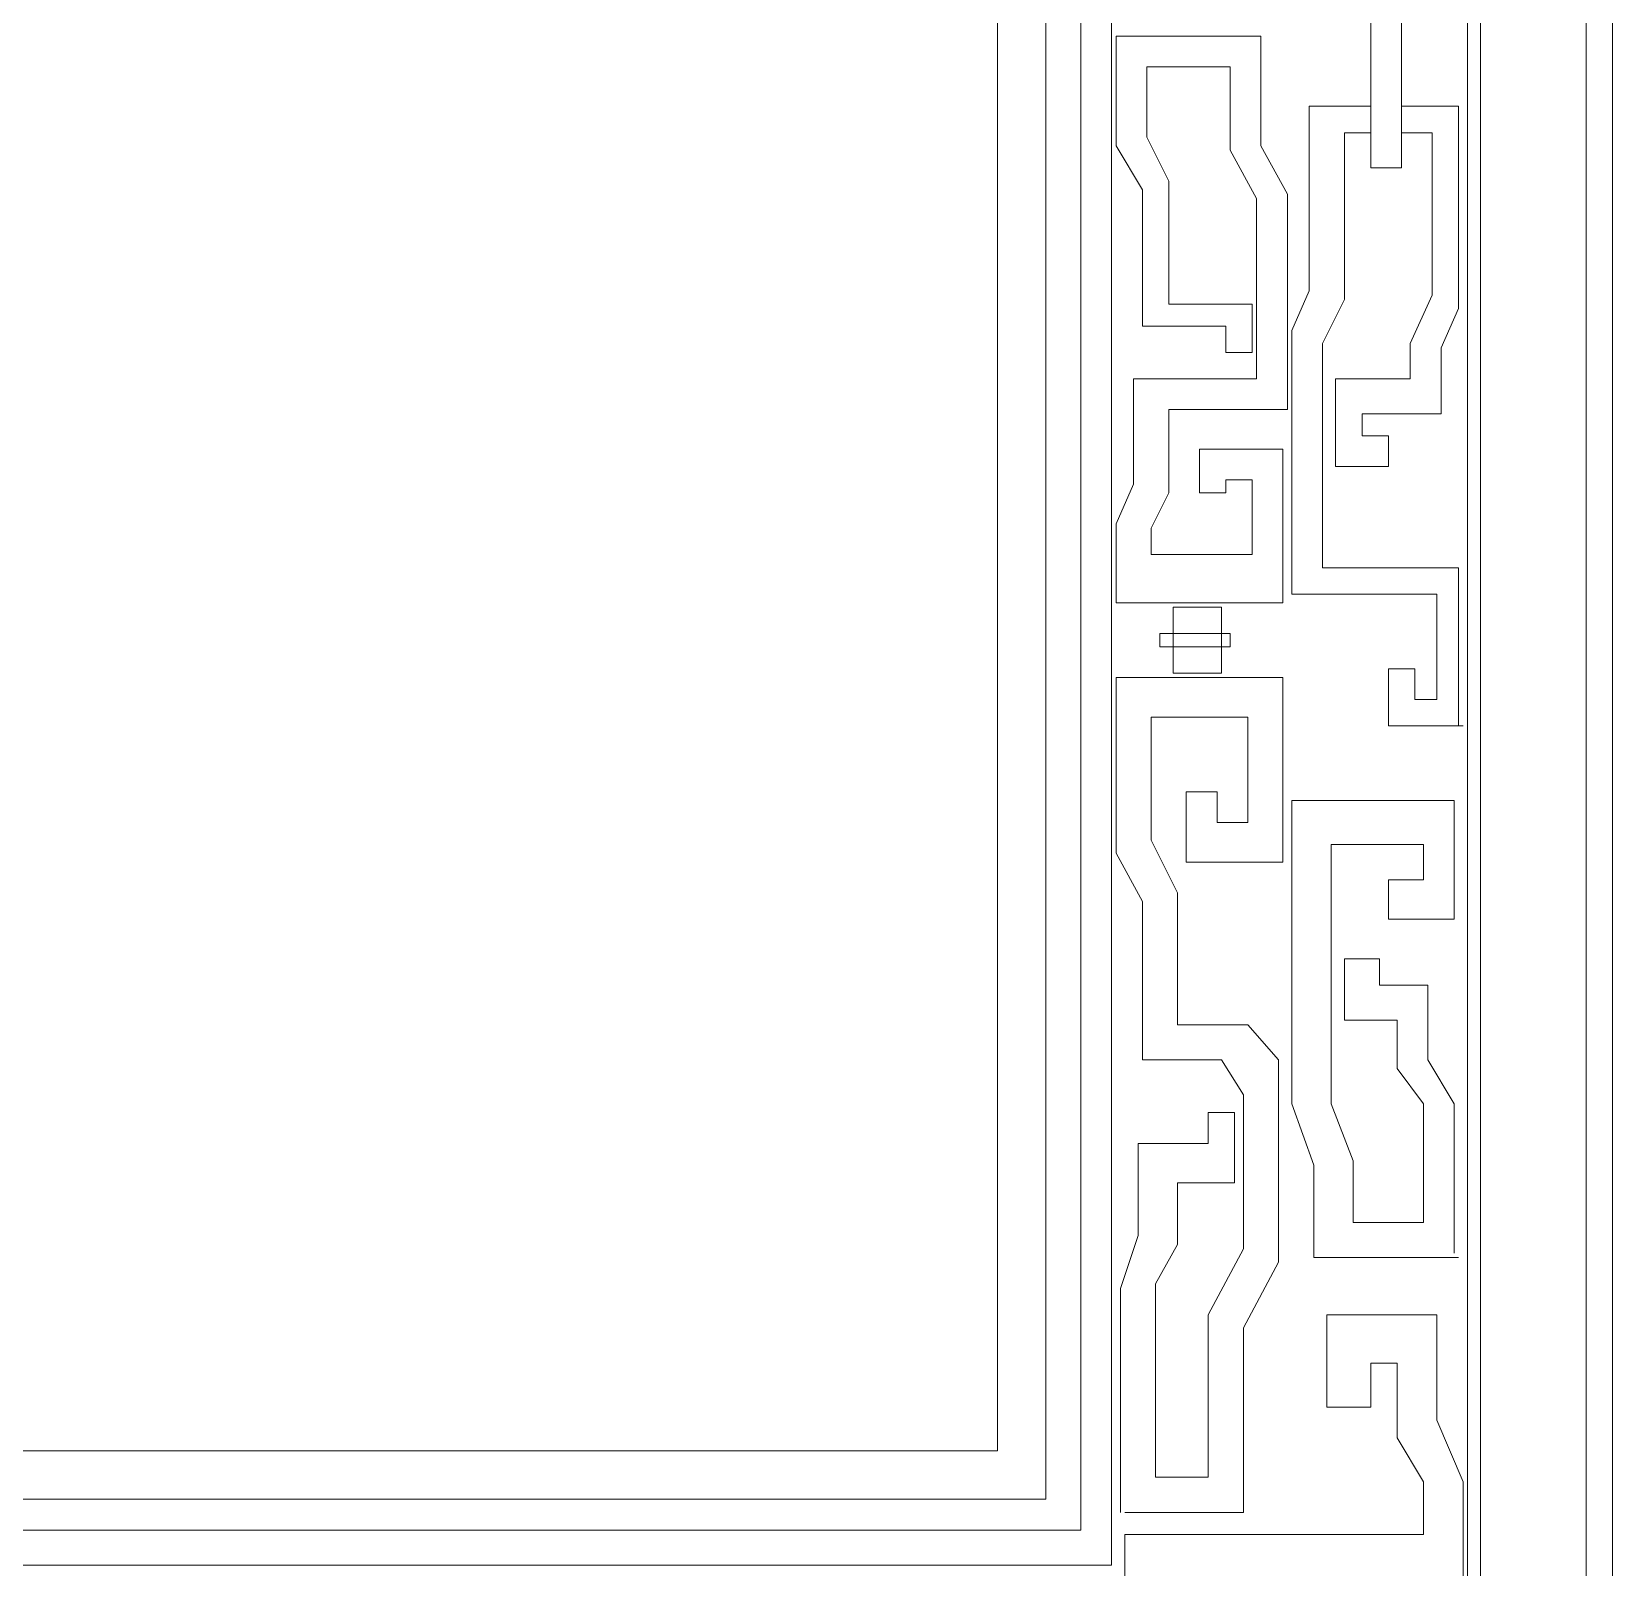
# Model space of a CAD drawing. Header units: centimetres. Extents: x -8.4 to 6.8, y -15.8 to 12.8.
# Drawn here: x -1.11 to 6.81, y -9.38 to -1.69 of the extents above; entities that cross this region are included whole.
import ezdxf

# ---------------------------------------------------------------- set-up
doc = ezdxf.new("R2010")
doc.units = ezdxf.units.CM
doc.header["$MEASUREMENT"] = 0
doc.layers.add('layer 1', color=7, linetype='Continuous')

msp = doc.modelspace()

# ---------------------------------------------------------------- linework, layer by layer
at = {"layer": 'layer 1', "color": 250, "lineweight": 0}
for points in [[(6.80927, -15.83616), (6.80927, -15.83616), (6.80927, 12.7765), (6.80927, 12.7765)], [(6.67729, -15.70418), (6.67729, -15.70418), (6.67729, 12.66656), (6.67729, 12.66656)], [(6.14936, -12.36111), (6.14936, -12.36111), (6.14936, 9.30173), (6.14936, 9.30173)], [(6.08351, -12.27321), (6.08351, -12.27321), (6.08351, 9.2356), (6.08351, 9.2356)], [(4.60995, -4.57587), (4.60995, -4.57587), (4.60995, -4.90568), (4.60995, -4.90568)], [(4.85187, -4.57587), (4.85187, -4.57587), (4.60995, -4.57587), (4.60995, -4.57587)], [(4.85187, -4.90568), (4.85187, -4.90568), (4.85187, -4.57587), (4.85187, -4.57587)], [(4.60995, -4.90568), (4.60995, -4.90568), (4.85187, -4.90568), (4.85187, -4.90568)]]:
    msp.add_open_spline(points, degree=3, dxfattribs=at)
for points, knots in [([(-5.88077, -9.37018), (-5.88077, -9.37018), (4.3019, -9.37018), (4.3019, -9.37018), (4.3019, -9.37018), (4.3019, -9.37018), (4.3019, 6.3108), (4.3019, 6.3108), (4.3019, 6.3108), (4.3019, 6.3108), (-5.88077, 6.3108), (-5.88077, 6.3108), (-5.88077, 6.3108), (-5.88077, 6.3108), (-5.88077, -9.37018), (-5.88077, -9.37018)], [0, 0, 0, 0, 0.25, 0.25, 0.25, 0.25, 0.5, 0.5, 0.5, 0.5, 0.75, 0.75, 0.75, 0.75, 1, 1, 1, 1]), ([(-5.7047, -9.19439), (-5.7047, -9.19439), (4.14815, -9.19439), (4.14815, -9.19439), (4.14815, -9.19439), (4.14815, -9.19439), (4.14815, 6.15677), (4.14815, 6.15677), (4.14815, 6.15677), (4.14815, 6.15677), (-5.7047, 6.15677), (-5.7047, 6.15677), (-5.7047, 6.15677), (-5.7047, 6.15677), (-5.7047, -9.19439), (-5.7047, -9.19439)], [0, 0, 0, 0, 0.25, 0.25, 0.25, 0.25, 0.5, 0.5, 0.5, 0.5, 0.75, 0.75, 0.75, 0.75, 1, 1, 1, 1]), ([(-5.55068, -9.04036), (-5.55068, -9.04036), (3.97208, -9.04036), (3.97208, -9.04036), (3.97208, -9.04036), (3.97208, -9.04036), (3.97208, 6.00275), (3.97208, 6.00275), (3.97208, 6.00275), (3.97208, 6.00275), (-5.55068, 6.00275), (-5.55068, 6.00275), (-5.55068, 6.00275), (-5.55068, 6.00275), (-5.55068, -9.04036), (-5.55068, -9.04036)], [0, 0, 0, 0, 0.25, 0.25, 0.25, 0.25, 0.5, 0.5, 0.5, 0.5, 0.75, 0.75, 0.75, 0.75, 1, 1, 1, 1]), ([(-5.30876, -8.79844), (-5.30876, -8.79844), (3.73017, -8.79844), (3.73017, -8.79844), (3.73017, -8.79844), (3.73017, -8.79844), (3.73017, 5.76083), (3.73017, 5.76083), (3.73017, 5.76083), (3.73017, 5.76083), (-5.30876, 5.76083), (-5.30876, 5.76083), (-5.30876, 5.76083), (-5.30876, 5.76083), (-5.30876, -8.79844), (-5.30876, -8.79844)], [0, 0, 0, 0, 0.25, 0.25, 0.25, 0.25, 0.5, 0.5, 0.5, 0.5, 0.75, 0.75, 0.75, 0.75, 1, 1, 1, 1]), ([(5.75342, -0.70516), (5.75342, -0.70516), (5.59967, -0.70516), (5.59967, -0.70516), (5.59967, -0.70516), (5.59967, -0.70516), (5.59967, -2.37655), (5.59967, -2.37655), (5.59967, -2.37655), (5.59967, -2.37655), (5.75342, -2.37655), (5.75342, -2.37655), (5.75342, -2.37655), (5.75342, -2.37655), (5.75342, -0.70516), (5.75342, -0.70516)], [0, 0, 0, 0, 0.25, 0.25, 0.25, 0.25, 0.5, 0.5, 0.5, 0.5, 0.75, 0.75, 0.75, 0.75, 1, 1, 1, 1]), ([(4.32394, -1.71664), (4.32394, -1.71664), (5.0497, -1.71664), (5.0497, -1.71664), (5.0497, -1.71664), (5.0497, -1.71664), (5.0497, -2.26661), (5.0497, -2.26661), (5.0497, -2.26661), (5.0497, -2.26661), (5.18168, -2.50853), (5.18168, -2.50853), (5.18168, -2.50853), (5.18168, -2.50853), (5.18168, -3.58615), (5.18168, -3.58615), (5.18168, -3.58615), (5.18168, -3.58615), (4.58791, -3.58615), (4.58791, -3.58615), (4.58791, -3.58615), (4.58791, -3.58615), (4.58791, -4.00385), (4.58791, -4.00385), (4.58791, -4.00385), (4.58791, -4.00385), (4.50001, -4.17992), (4.50001, -4.17992), (4.50001, -4.17992), (4.50001, -4.17992), (4.50001, -4.31191), (4.50001, -4.31191), (4.50001, -4.31191), (4.50001, -4.31191), (5.0059, -4.31191), (5.0059, -4.31191), (5.0059, -4.31191), (5.0059, -4.31191), (5.0059, -3.93801), (5.0059, -3.93801), (5.0059, -3.93801), (5.0059, -3.93801), (4.87391, -3.93801), (4.87391, -3.93801), (4.87391, -3.93801), (4.87391, -3.93801), (4.87391, -4.00385), (4.87391, -4.00385), (4.87391, -4.00385), (4.87391, -4.00385), (4.74193, -4.00385), (4.74193, -4.00385), (4.74193, -4.00385), (4.74193, -4.00385), (4.74193, -3.78398), (4.74193, -3.78398), (4.74193, -3.78398), (4.74193, -3.78398), (5.15964, -3.78398), (5.15964, -3.78398), (5.15964, -3.78398), (5.15964, -3.78398), (5.15964, -4.55383), (5.15964, -4.55383), (5.15964, -4.55383), (5.15964, -4.55383), (4.32394, -4.55383), (4.32394, -4.55383), (4.32394, -4.55383), (4.32394, -4.55383), (4.32394, -4.15788), (4.32394, -4.15788), (4.32394, -4.15788), (4.32394, -4.15788), (4.41212, -3.96005), (4.41212, -3.96005), (4.41212, -3.96005), (4.41212, -3.96005), (4.41212, -3.43212), (4.41212, -3.43212), (4.41212, -3.43212), (4.41212, -3.43212), (5.02766, -3.43212), (5.02766, -3.43212), (5.02766, -3.43212), (5.02766, -3.43212), (5.02766, -2.53029), (5.02766, -2.53029), (5.02766, -2.53029), (5.02766, -2.53029), (4.89596, -2.28837), (4.89596, -2.28837), (4.89596, -2.28837), (4.89596, -2.28837), (4.89596, -1.87067), (4.89596, -1.87067), (4.89596, -1.87067), (4.89596, -1.87067), (4.47797, -1.87067), (4.47797, -1.87067), (4.47797, -1.87067), (4.47797, -1.87067), (4.47797, -2.22252), (4.47797, -2.22252), (4.47797, -2.22252), (4.47797, -2.22252), (4.58791, -2.4424), (4.58791, -2.4424), (4.58791, -2.4424), (4.58791, -2.4424), (4.58791, -3.05822), (4.58791, -3.05822), (4.58791, -3.05822), (4.58791, -3.05822), (5.0059, -3.05822), (5.0059, -3.05822), (5.0059, -3.05822), (5.0059, -3.05822), (5.0059, -3.30014), (5.0059, -3.30014), (5.0059, -3.30014), (5.0059, -3.30014), (4.87391, -3.30014), (4.87391, -3.30014), (4.87391, -3.30014), (4.87391, -3.30014), (4.87391, -3.16816), (4.87391, -3.16816), (4.87391, -3.16816), (4.87391, -3.16816), (4.45592, -3.16816), (4.45592, -3.16816), (4.45592, -3.16816), (4.45592, -3.16816), (4.45592, -2.48649), (4.45592, -2.48649), (4.45592, -2.48649), (4.45592, -2.48649), (4.32394, -2.26661), (4.32394, -2.26661), (4.32394, -2.26661), (4.32394, -2.26661), (4.32394, -1.71664), (4.32394, -1.71664)], [0, 0, 0, 0, 0.0277778, 0.0277778, 0.0277778, 0.0277778, 0.0555556, 0.0555556, 0.0555556, 0.0555556, 0.0833333, 0.0833333, 0.0833333, 0.0833333, 0.1111111, 0.1111111, 0.1111111, 0.1111111, 0.1388889, 0.1388889, 0.1388889, 0.1388889, 0.1666667, 0.1666667, 0.1666667, 0.1666667, 0.1944444, 0.1944444, 0.1944444, 0.1944444, 0.2222222, 0.2222222, 0.2222222, 0.2222222, 0.25, 0.25, 0.25, 0.25, 0.2777778, 0.2777778, 0.2777778, 0.2777778, 0.3055556, 0.3055556, 0.3055556, 0.3055556, 0.3333333, 0.3333333, 0.3333333, 0.3333333, 0.3611111, 0.3611111, 0.3611111, 0.3611111, 0.3888889, 0.3888889, 0.3888889, 0.3888889, 0.4166667, 0.4166667, 0.4166667, 0.4166667, 0.4444444, 0.4444444, 0.4444444, 0.4444444, 0.4722222, 0.4722222, 0.4722222, 0.4722222, 0.5, 0.5, 0.5, 0.5, 0.5277778, 0.5277778, 0.5277778, 0.5277778, 0.5555556, 0.5555556, 0.5555556, 0.5555556, 0.5833333, 0.5833333, 0.5833333, 0.5833333, 0.6111111, 0.6111111, 0.6111111, 0.6111111, 0.6388889, 0.6388889, 0.6388889, 0.6388889, 0.6666667, 0.6666667, 0.6666667, 0.6666667, 0.6944444, 0.6944444, 0.6944444, 0.6944444, 0.7222222, 0.7222222, 0.7222222, 0.7222222, 0.75, 0.75, 0.75, 0.75, 0.7777778, 0.7777778, 0.7777778, 0.7777778, 0.8055556, 0.8055556, 0.8055556, 0.8055556, 0.8333333, 0.8333333, 0.8333333, 0.8333333, 0.8611111, 0.8611111, 0.8611111, 0.8611111, 0.8888889, 0.8888889, 0.8888889, 0.8888889, 0.9166667, 0.9166667, 0.9166667, 0.9166667, 0.9444444, 0.9444444, 0.9444444, 0.9444444, 0.9722222, 0.9722222, 0.9722222, 0.9722222, 1, 1, 1, 1]), ([(6.06147, -5.16965), (6.06147, -5.16965), (5.68757, -5.16965), (5.68757, -5.16965), (5.68757, -5.16965), (5.68757, -5.16965), (5.68757, -4.88364), (5.68757, -4.88364), (5.68757, -4.88364), (5.68757, -4.88364), (5.81955, -4.88364), (5.81955, -4.88364), (5.81955, -4.88364), (5.81955, -4.88364), (5.81955, -5.03767), (5.81955, -5.03767), (5.81955, -5.03767), (5.81955, -5.03767), (5.92949, -5.03767), (5.92949, -5.03767), (5.92949, -5.03767), (5.92949, -5.03767), (5.92949, -4.50974), (5.92949, -4.50974), (5.92949, -4.50974), (5.92949, -4.50974), (5.20373, -4.50974), (5.20373, -4.50974), (5.20373, -4.50974), (5.20373, -4.50974), (5.20373, -3.1902), (5.20373, -3.1902), (5.20373, -3.1902), (5.20373, -3.1902), (5.29162, -2.99237), (5.29162, -2.99237), (5.29162, -2.99237), (5.29162, -2.99237), (5.29162, -2.0685), (5.29162, -2.0685), (5.29162, -2.0685), (5.29162, -2.0685), (5.59967, -2.0685), (5.59967, -2.0685)], [0, 0, 0, 0, 0.0909091, 0.0909091, 0.0909091, 0.0909091, 0.1818182, 0.1818182, 0.1818182, 0.1818182, 0.2727273, 0.2727273, 0.2727273, 0.2727273, 0.3636364, 0.3636364, 0.3636364, 0.3636364, 0.4545455, 0.4545455, 0.4545455, 0.4545455, 0.5454545, 0.5454545, 0.5454545, 0.5454545, 0.6363636, 0.6363636, 0.6363636, 0.6363636, 0.7272727, 0.7272727, 0.7272727, 0.7272727, 0.8181818, 0.8181818, 0.8181818, 0.8181818, 0.9090909, 0.9090909, 0.9090909, 0.9090909, 1, 1, 1, 1]), ([(5.75342, -2.0685), (5.75342, -2.0685), (6.03942, -2.0685), (6.03942, -2.0685), (6.03942, -2.0685), (6.03942, -2.0685), (6.03942, -3.08026), (6.03942, -3.08026), (6.03942, -3.08026), (6.03942, -3.08026), (5.95153, -3.2781), (5.95153, -3.2781), (5.95153, -3.2781), (5.95153, -3.2781), (5.95153, -3.60819), (5.95153, -3.60819), (5.95153, -3.60819), (5.95153, -3.60819), (5.55558, -3.60819), (5.55558, -3.60819), (5.55558, -3.60819), (5.55558, -3.60819), (5.55558, -3.71813), (5.55558, -3.71813), (5.55558, -3.71813), (5.55558, -3.71813), (5.68757, -3.71813), (5.68757, -3.71813), (5.68757, -3.71813), (5.68757, -3.71813), (5.68757, -3.87187), (5.68757, -3.87187), (5.68757, -3.87187), (5.68757, -3.87187), (5.4236, -3.87187), (5.4236, -3.87187), (5.4236, -3.87187), (5.4236, -3.87187), (5.4236, -3.43212), (5.4236, -3.43212), (5.4236, -3.43212), (5.4236, -3.43212), (5.7975, -3.43212), (5.7975, -3.43212), (5.7975, -3.43212), (5.7975, -3.43212), (5.7975, -3.25633), (5.7975, -3.25633), (5.7975, -3.25633), (5.7975, -3.25633), (5.90744, -3.01441), (5.90744, -3.01441), (5.90744, -3.01441), (5.90744, -3.01441), (5.90744, -2.20048), (5.90744, -2.20048), (5.90744, -2.20048), (5.90744, -2.20048), (5.75342, -2.20048), (5.75342, -2.20048)], [0, 0, 0, 0, 0.0666667, 0.0666667, 0.0666667, 0.0666667, 0.1333333, 0.1333333, 0.1333333, 0.1333333, 0.2, 0.2, 0.2, 0.2, 0.2666667, 0.2666667, 0.2666667, 0.2666667, 0.3333333, 0.3333333, 0.3333333, 0.3333333, 0.4, 0.4, 0.4, 0.4, 0.4666667, 0.4666667, 0.4666667, 0.4666667, 0.5333333, 0.5333333, 0.5333333, 0.5333333, 0.6, 0.6, 0.6, 0.6, 0.6666667, 0.6666667, 0.6666667, 0.6666667, 0.7333333, 0.7333333, 0.7333333, 0.7333333, 0.8, 0.8, 0.8, 0.8, 0.8666667, 0.8666667, 0.8666667, 0.8666667, 0.9333333, 0.9333333, 0.9333333, 0.9333333, 1, 1, 1, 1]), ([(5.59967, -2.20048), (5.59967, -2.20048), (5.46769, -2.20048), (5.46769, -2.20048), (5.46769, -2.20048), (5.46769, -2.20048), (5.46769, -3.03618), (5.46769, -3.03618), (5.46769, -3.03618), (5.46769, -3.03618), (5.35775, -3.25633), (5.35775, -3.25633), (5.35775, -3.25633), (5.35775, -3.25633), (5.35775, -4.37776), (5.35775, -4.37776), (5.35775, -4.37776), (5.35775, -4.37776), (6.03942, -4.37776), (6.03942, -4.37776), (6.03942, -4.37776), (6.03942, -4.37776), (6.03942, -5.16965), (6.03942, -5.16965)], [0, 0, 0, 0, 0.1666667, 0.1666667, 0.1666667, 0.1666667, 0.3333333, 0.3333333, 0.3333333, 0.3333333, 0.5, 0.5, 0.5, 0.5, 0.6666667, 0.6666667, 0.6666667, 0.6666667, 0.8333333, 0.8333333, 0.8333333, 0.8333333, 1, 1, 1, 1]), ([(4.54382, -4.7737), (4.54382, -4.7737), (4.89596, -4.7737), (4.89596, -4.7737), (4.89596, -4.7737), (4.89596, -4.7737), (4.89596, -4.70785), (4.89596, -4.70785), (4.89596, -4.70785), (4.89596, -4.70785), (4.54382, -4.70785), (4.54382, -4.70785), (4.54382, -4.70785), (4.54382, -4.70785), (4.54382, -4.7737), (4.54382, -4.7737)], [0, 0, 0, 0, 0.25, 0.25, 0.25, 0.25, 0.5, 0.5, 0.5, 0.5, 0.75, 0.75, 0.75, 0.75, 1, 1, 1, 1]), ([(4.36803, -9.10621), (4.36803, -9.10621), (4.96181, -9.10621), (4.96181, -9.10621), (4.96181, -9.10621), (4.96181, -9.10621), (4.96181, -8.18262), (4.96181, -8.18262), (4.96181, -8.18262), (4.96181, -8.18262), (5.13788, -7.85281), (5.13788, -7.85281), (5.13788, -7.85281), (5.13788, -7.85281), (5.13788, -6.84104), (5.13788, -6.84104), (5.13788, -6.84104), (5.13788, -6.84104), (4.98385, -6.66497), (4.98385, -6.66497), (4.98385, -6.66497), (4.98385, -6.66497), (4.63199, -6.66497), (4.63199, -6.66497), (4.63199, -6.66497), (4.63199, -6.66497), (4.63199, -6.00534), (4.63199, -6.00534), (4.63199, -6.00534), (4.63199, -6.00534), (4.50001, -5.74138), (4.50001, -5.74138), (4.50001, -5.74138), (4.50001, -5.74138), (4.50001, -5.12556), (4.50001, -5.12556), (4.50001, -5.12556), (4.50001, -5.12556), (4.98385, -5.12556), (4.98385, -5.12556), (4.98385, -5.12556), (4.98385, -5.12556), (4.98385, -5.65349), (4.98385, -5.65349), (4.98385, -5.65349), (4.98385, -5.65349), (4.82983, -5.65349), (4.82983, -5.65349), (4.82983, -5.65349), (4.82983, -5.65349), (4.82983, -5.49946), (4.82983, -5.49946), (4.82983, -5.49946), (4.82983, -5.49946), (4.6758, -5.49946), (4.6758, -5.49946), (4.6758, -5.49946), (4.6758, -5.49946), (4.6758, -5.85132), (4.6758, -5.85132), (4.6758, -5.85132), (4.6758, -5.85132), (5.15964, -5.85132), (5.15964, -5.85132), (5.15964, -5.85132), (5.15964, -5.85132), (5.15964, -4.92773), (5.15964, -4.92773), (5.15964, -4.92773), (5.15964, -4.92773), (4.32394, -4.92773), (4.32394, -4.92773), (4.32394, -4.92773), (4.32394, -4.92773), (4.32394, -5.80723), (4.32394, -5.80723), (4.32394, -5.80723), (4.32394, -5.80723), (4.45592, -6.04915), (4.45592, -6.04915), (4.45592, -6.04915), (4.45592, -6.04915), (4.45592, -6.84104), (4.45592, -6.84104), (4.45592, -6.84104), (4.45592, -6.84104), (4.85187, -6.84104), (4.85187, -6.84104), (4.85187, -6.84104), (4.85187, -6.84104), (4.96181, -7.01683), (4.96181, -7.01683), (4.96181, -7.01683), (4.96181, -7.01683), (4.96181, -7.78668), (4.96181, -7.78668), (4.96181, -7.78668), (4.96181, -7.78668), (4.78574, -8.11649), (4.78574, -8.11649), (4.78574, -8.11649), (4.78574, -8.11649), (4.78574, -8.93042), (4.78574, -8.93042), (4.78574, -8.93042), (4.78574, -8.93042), (4.52206, -8.93042), (4.52206, -8.93042), (4.52206, -8.93042), (4.52206, -8.93042), (4.52206, -7.96275), (4.52206, -7.96275), (4.52206, -7.96275), (4.52206, -7.96275), (4.63199, -7.76463), (4.63199, -7.76463), (4.63199, -7.76463), (4.63199, -7.76463), (4.63199, -7.45686), (4.63199, -7.45686), (4.63199, -7.45686), (4.63199, -7.45686), (4.91772, -7.45686), (4.91772, -7.45686), (4.91772, -7.45686), (4.91772, -7.45686), (4.91772, -7.105), (4.91772, -7.105), (4.91772, -7.105), (4.91772, -7.105), (4.78574, -7.105), (4.78574, -7.105), (4.78574, -7.105), (4.78574, -7.105), (4.78574, -7.25903), (4.78574, -7.25903), (4.78574, -7.25903), (4.78574, -7.25903), (4.43388, -7.25903), (4.43388, -7.25903), (4.43388, -7.25903), (4.43388, -7.25903), (4.43388, -7.72083), (4.43388, -7.72083), (4.43388, -7.72083), (4.43388, -7.72083), (4.34599, -7.98479), (4.34599, -7.98479), (4.34599, -7.98479), (4.34599, -7.98479), (4.34599, -9.10621), (4.34599, -9.10621)], [0, 0, 0, 0, 0.0263158, 0.0263158, 0.0263158, 0.0263158, 0.0526316, 0.0526316, 0.0526316, 0.0526316, 0.0789474, 0.0789474, 0.0789474, 0.0789474, 0.1052632, 0.1052632, 0.1052632, 0.1052632, 0.1315789, 0.1315789, 0.1315789, 0.1315789, 0.1578947, 0.1578947, 0.1578947, 0.1578947, 0.1842105, 0.1842105, 0.1842105, 0.1842105, 0.2105263, 0.2105263, 0.2105263, 0.2105263, 0.2368421, 0.2368421, 0.2368421, 0.2368421, 0.2631579, 0.2631579, 0.2631579, 0.2631579, 0.2894737, 0.2894737, 0.2894737, 0.2894737, 0.3157895, 0.3157895, 0.3157895, 0.3157895, 0.3421053, 0.3421053, 0.3421053, 0.3421053, 0.3684211, 0.3684211, 0.3684211, 0.3684211, 0.3947368, 0.3947368, 0.3947368, 0.3947368, 0.4210526, 0.4210526, 0.4210526, 0.4210526, 0.4473684, 0.4473684, 0.4473684, 0.4473684, 0.4736842, 0.4736842, 0.4736842, 0.4736842, 0.5, 0.5, 0.5, 0.5, 0.5263158, 0.5263158, 0.5263158, 0.5263158, 0.5526316, 0.5526316, 0.5526316, 0.5526316, 0.5789474, 0.5789474, 0.5789474, 0.5789474, 0.6052632, 0.6052632, 0.6052632, 0.6052632, 0.6315789, 0.6315789, 0.6315789, 0.6315789, 0.6578947, 0.6578947, 0.6578947, 0.6578947, 0.6842105, 0.6842105, 0.6842105, 0.6842105, 0.7105263, 0.7105263, 0.7105263, 0.7105263, 0.7368421, 0.7368421, 0.7368421, 0.7368421, 0.7631579, 0.7631579, 0.7631579, 0.7631579, 0.7894737, 0.7894737, 0.7894737, 0.7894737, 0.8157895, 0.8157895, 0.8157895, 0.8157895, 0.8421053, 0.8421053, 0.8421053, 0.8421053, 0.8684211, 0.8684211, 0.8684211, 0.8684211, 0.8947368, 0.8947368, 0.8947368, 0.8947368, 0.9210526, 0.9210526, 0.9210526, 0.9210526, 0.9473684, 0.9473684, 0.9473684, 0.9473684, 0.9736842, 0.9736842, 0.9736842, 0.9736842, 1, 1, 1, 1]), ([(6.03942, -7.83076), (6.03942, -7.83076), (5.31367, -7.83076), (5.31367, -7.83076), (5.31367, -7.83076), (5.31367, -7.83076), (5.31367, -7.36897), (5.31367, -7.36897), (5.31367, -7.36897), (5.31367, -7.36897), (5.20373, -7.06092), (5.20373, -7.06092), (5.20373, -7.06092), (5.20373, -7.06092), (5.20373, -5.54355), (5.20373, -5.54355), (5.20373, -5.54355), (5.20373, -5.54355), (6.01738, -5.54355), (6.01738, -5.54355), (6.01738, -5.54355), (6.01738, -5.54355), (6.01738, -6.13733), (6.01738, -6.13733), (6.01738, -6.13733), (6.01738, -6.13733), (5.68757, -6.13733), (5.68757, -6.13733), (5.68757, -6.13733), (5.68757, -6.13733), (5.68757, -5.93921), (5.68757, -5.93921), (5.68757, -5.93921), (5.68757, -5.93921), (5.86364, -5.93921), (5.86364, -5.93921), (5.86364, -5.93921), (5.86364, -5.93921), (5.86364, -5.76342), (5.86364, -5.76342), (5.86364, -5.76342), (5.86364, -5.76342), (5.40156, -5.76342), (5.40156, -5.76342), (5.40156, -5.76342), (5.40156, -5.76342), (5.40156, -7.06092), (5.40156, -7.06092), (5.40156, -7.06092), (5.40156, -7.06092), (5.5115, -7.34692), (5.5115, -7.34692), (5.5115, -7.34692), (5.5115, -7.34692), (5.5115, -7.65469), (5.5115, -7.65469), (5.5115, -7.65469), (5.5115, -7.65469), (5.86364, -7.65469), (5.86364, -7.65469), (5.86364, -7.65469), (5.86364, -7.65469), (5.86364, -7.06092), (5.86364, -7.06092), (5.86364, -7.06092), (5.86364, -7.06092), (5.73165, -6.88513), (5.73165, -6.88513), (5.73165, -6.88513), (5.73165, -6.88513), (5.73165, -6.64321), (5.73165, -6.64321), (5.73165, -6.64321), (5.73165, -6.64321), (5.46769, -6.64321), (5.46769, -6.64321), (5.46769, -6.64321), (5.46769, -6.64321), (5.46769, -6.33516), (5.46769, -6.33516), (5.46769, -6.33516), (5.46769, -6.33516), (5.64348, -6.33516), (5.64348, -6.33516), (5.64348, -6.33516), (5.64348, -6.33516), (5.64348, -6.46714), (5.64348, -6.46714), (5.64348, -6.46714), (5.64348, -6.46714), (5.8854, -6.46714), (5.8854, -6.46714), (5.8854, -6.46714), (5.8854, -6.46714), (5.8854, -6.84104), (5.8854, -6.84104), (5.8854, -6.84104), (5.8854, -6.84104), (6.01738, -7.06092), (6.01738, -7.06092), (6.01738, -7.06092), (6.01738, -7.06092), (6.01738, -7.80872), (6.01738, -7.80872)], [0, 0, 0, 0, 0.0384615, 0.0384615, 0.0384615, 0.0384615, 0.0769231, 0.0769231, 0.0769231, 0.0769231, 0.1153846, 0.1153846, 0.1153846, 0.1153846, 0.1538462, 0.1538462, 0.1538462, 0.1538462, 0.1923077, 0.1923077, 0.1923077, 0.1923077, 0.2307692, 0.2307692, 0.2307692, 0.2307692, 0.2692308, 0.2692308, 0.2692308, 0.2692308, 0.3076923, 0.3076923, 0.3076923, 0.3076923, 0.3461538, 0.3461538, 0.3461538, 0.3461538, 0.3846154, 0.3846154, 0.3846154, 0.3846154, 0.4230769, 0.4230769, 0.4230769, 0.4230769, 0.4615385, 0.4615385, 0.4615385, 0.4615385, 0.5, 0.5, 0.5, 0.5, 0.5384615, 0.5384615, 0.5384615, 0.5384615, 0.5769231, 0.5769231, 0.5769231, 0.5769231, 0.6153846, 0.6153846, 0.6153846, 0.6153846, 0.6538462, 0.6538462, 0.6538462, 0.6538462, 0.6923077, 0.6923077, 0.6923077, 0.6923077, 0.7307692, 0.7307692, 0.7307692, 0.7307692, 0.7692308, 0.7692308, 0.7692308, 0.7692308, 0.8076923, 0.8076923, 0.8076923, 0.8076923, 0.8461538, 0.8461538, 0.8461538, 0.8461538, 0.8846154, 0.8846154, 0.8846154, 0.8846154, 0.9230769, 0.9230769, 0.9230769, 0.9230769, 0.9615385, 0.9615385, 0.9615385, 0.9615385, 1, 1, 1, 1]), ([(3.68608, -12.22941), (3.68608, -12.22941), (3.68608, -11.41547), (3.68608, -11.41547), (3.68608, -11.41547), (3.68608, -11.41547), (4.54382, -11.41547), (4.54382, -11.41547), (4.54382, -11.41547), (4.54382, -11.41547), (4.54382, -10.84374), (4.54382, -10.84374), (4.54382, -10.84374), (4.54382, -10.84374), (4.36803, -10.57977), (4.36803, -10.57977), (4.36803, -10.57977), (4.36803, -10.57977), (4.36803, -9.21615), (4.36803, -9.21615), (4.36803, -9.21615), (4.36803, -9.21615), (5.86364, -9.21615), (5.86364, -9.21615), (5.86364, -9.21615), (5.86364, -9.21615), (5.86364, -8.95247), (5.86364, -8.95247), (5.86364, -8.95247), (5.86364, -8.95247), (5.73165, -8.73231), (5.73165, -8.73231), (5.73165, -8.73231), (5.73165, -8.73231), (5.73165, -8.35841), (5.73165, -8.35841), (5.73165, -8.35841), (5.73165, -8.35841), (5.59967, -8.35841), (5.59967, -8.35841), (5.59967, -8.35841), (5.59967, -8.35841), (5.59967, -8.57857), (5.59967, -8.57857), (5.59967, -8.57857), (5.59967, -8.57857), (5.3798, -8.57857), (5.3798, -8.57857), (5.3798, -8.57857), (5.3798, -8.57857), (5.3798, -8.11649), (5.3798, -8.11649), (5.3798, -8.11649), (5.3798, -8.11649), (5.92949, -8.11649), (5.92949, -8.11649), (5.92949, -8.11649), (5.92949, -8.11649), (5.92949, -8.64442), (5.92949, -8.64442), (5.92949, -8.64442), (5.92949, -8.64442), (6.06147, -8.95247), (6.06147, -8.95247), (6.06147, -8.95247), (6.06147, -8.95247), (6.06147, -9.43631), (6.06147, -9.43631), (6.06147, -9.43631), (6.06147, -9.43631), (4.58791, -9.43631), (4.58791, -9.43631), (4.58791, -9.43631), (4.58791, -9.43631), (4.58791, -10.53569), (4.58791, -10.53569), (4.58791, -10.53569), (4.58791, -10.53569), (4.76398, -10.88783), (4.76398, -10.88783), (4.76398, -10.88783), (4.76398, -10.88783), (4.76398, -11.63535), (4.76398, -11.63535), (4.76398, -11.63535), (4.76398, -11.63535), (3.90624, -11.63535), (3.90624, -11.63535), (3.90624, -11.63535), (3.90624, -11.63535), (3.90624, -12.05334), (3.90624, -12.05334), (3.90624, -12.05334), (3.90624, -12.05334), (4.01617, -12.05334), (4.01617, -12.05334), (4.01617, -12.05334), (4.01617, -12.05334), (4.01617, -11.9434), (4.01617, -11.9434), (4.01617, -11.9434), (4.01617, -11.9434), (4.214, -11.9434), (4.214, -11.9434), (4.214, -11.9434), (4.214, -11.9434), (4.214, -12.22941), (4.214, -12.22941), (4.214, -12.22941), (4.214, -12.22941), (3.70812, -12.22941), (3.70812, -12.22941)], [0, 0, 0, 0, 0.0357143, 0.0357143, 0.0357143, 0.0357143, 0.0714286, 0.0714286, 0.0714286, 0.0714286, 0.1071429, 0.1071429, 0.1071429, 0.1071429, 0.1428571, 0.1428571, 0.1428571, 0.1428571, 0.1785714, 0.1785714, 0.1785714, 0.1785714, 0.2142857, 0.2142857, 0.2142857, 0.2142857, 0.25, 0.25, 0.25, 0.25, 0.2857143, 0.2857143, 0.2857143, 0.2857143, 0.3214286, 0.3214286, 0.3214286, 0.3214286, 0.3571429, 0.3571429, 0.3571429, 0.3571429, 0.3928571, 0.3928571, 0.3928571, 0.3928571, 0.4285714, 0.4285714, 0.4285714, 0.4285714, 0.4642857, 0.4642857, 0.4642857, 0.4642857, 0.5, 0.5, 0.5, 0.5, 0.5357143, 0.5357143, 0.5357143, 0.5357143, 0.5714286, 0.5714286, 0.5714286, 0.5714286, 0.6071429, 0.6071429, 0.6071429, 0.6071429, 0.6428571, 0.6428571, 0.6428571, 0.6428571, 0.6785714, 0.6785714, 0.6785714, 0.6785714, 0.7142857, 0.7142857, 0.7142857, 0.7142857, 0.75, 0.75, 0.75, 0.75, 0.7857143, 0.7857143, 0.7857143, 0.7857143, 0.8214286, 0.8214286, 0.8214286, 0.8214286, 0.8571429, 0.8571429, 0.8571429, 0.8571429, 0.8928571, 0.8928571, 0.8928571, 0.8928571, 0.9285714, 0.9285714, 0.9285714, 0.9285714, 0.9642857, 0.9642857, 0.9642857, 0.9642857, 1, 1, 1, 1])]:
    msp.add_open_spline(points, degree=3, knots=knots, dxfattribs=at)

doc.saveas('drawing.dxf')
